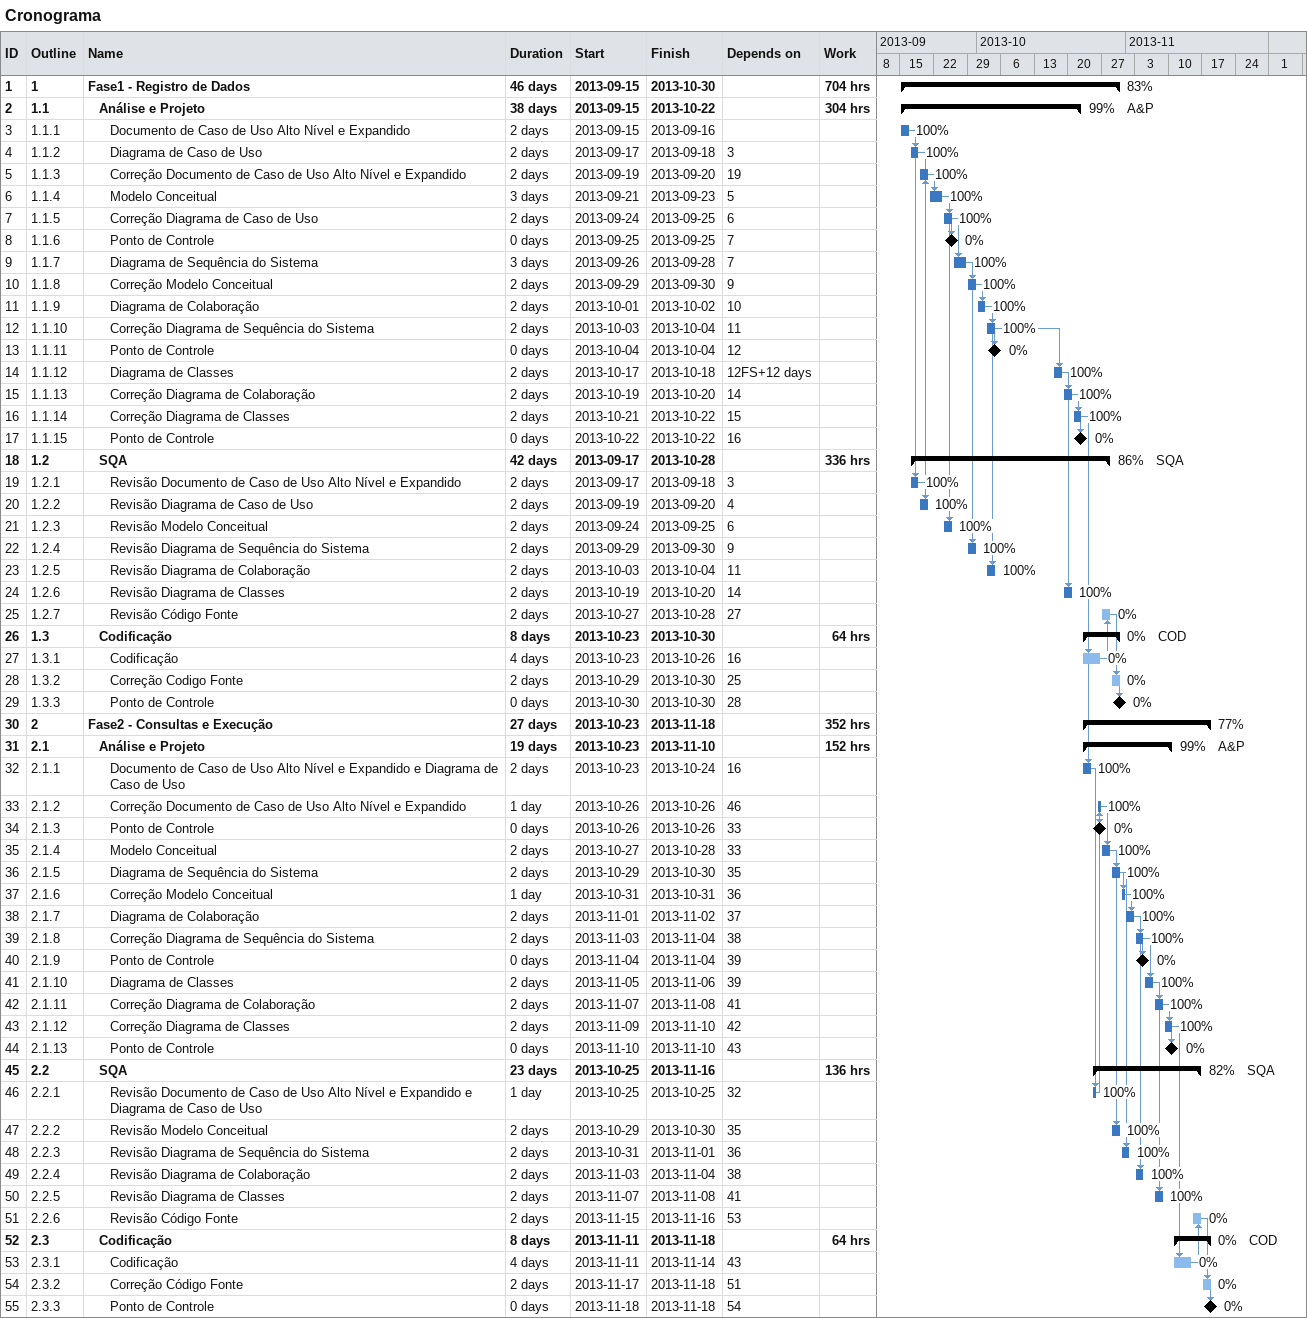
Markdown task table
Cronograma

| ID | WBS | Task | Duration | Start | Finish | Predecessors | Resources | % complete | Work (h) |
|---|---|---|---|---|---|---|---|---|---|
| 1 | 1 | **Fase1 - Registro de Dados** | 46d | 2013-09-15 | 2013-10-30 |  |  | 83 | 704 |
| 2 | 1.1 | **Análise e Projeto** | 38d | 2013-09-15 | 2013-10-22 |  | A&P | 99 | 304 |
| 3 | 1.1.1 | Documento de Caso de Uso Alto Nível e Expandido | 2d | 2013-09-15 | 2013-09-16 |  |  | 100 |  |
| 4 | 1.1.2 | Diagrama de Caso de Uso | 2d | 2013-09-17 | 2013-09-18 | 3 |  | 100 |  |
| 5 | 1.1.3 | Correção Documento de Caso de Uso Alto Nível e Expandido | 2d | 2013-09-19 | 2013-09-20 | 19 |  | 100 |  |
| 6 | 1.1.4 | Modelo Conceitual | 3d | 2013-09-21 | 2013-09-23 | 5 |  | 100 |  |
| 7 | 1.1.5 | Correção Diagrama de Caso de Uso | 2d | 2013-09-24 | 2013-09-25 | 6 |  | 100 |  |
| 8 | 1.1.6 | Ponto de Controle | 0d | 2013-09-25 | 2013-09-25 | 7 |  | 0 |  |
| 9 | 1.1.7 | Diagrama de Sequência do Sistema | 3d | 2013-09-26 | 2013-09-28 | 7 |  | 100 |  |
| 10 | 1.1.8 | Correção Modelo Conceitual | 2d | 2013-09-29 | 2013-09-30 | 9 |  | 100 |  |
| 11 | 1.1.9 | Diagrama de Colaboração | 2d | 2013-10-01 | 2013-10-02 | 10 |  | 100 |  |
| 12 | 1.1.10 | Correção Diagrama de Sequência do Sistema | 2d | 2013-10-03 | 2013-10-04 | 11 |  | 100 |  |
| 13 | 1.1.11 | Ponto de Controle | 0d | 2013-10-04 | 2013-10-04 | 12 |  | 0 |  |
| 14 | 1.1.12 | Diagrama de Classes | 2d | 2013-10-17 | 2013-10-18 | 12FS+12d |  | 100 |  |
| 15 | 1.1.13 | Correção Diagrama de Colaboração | 2d | 2013-10-19 | 2013-10-20 | 14 |  | 100 |  |
| 16 | 1.1.14 | Correção Diagrama de Classes | 2d | 2013-10-21 | 2013-10-22 | 15 |  | 100 |  |
| 17 | 1.1.15 | Ponto de Controle | 0d | 2013-10-22 | 2013-10-22 | 16 |  | 0 |  |
| 18 | 1.2 | **SQA** | 42d | 2013-09-17 | 2013-10-28 |  | SQA | 86 | 336 |
| 19 | 1.2.1 | Revisão Documento de Caso de Uso Alto Nível e Expandido | 2d | 2013-09-17 | 2013-09-18 | 3 |  | 100 |  |
| 20 | 1.2.2 | Revisão Diagrama de Caso de Uso | 2d | 2013-09-19 | 2013-09-20 | 4 |  | 100 |  |
| 21 | 1.2.3 | Revisão Modelo Conceitual | 2d | 2013-09-24 | 2013-09-25 | 6 |  | 100 |  |
| 22 | 1.2.4 | Revisão Diagrama de Sequência do Sistema | 2d | 2013-09-29 | 2013-09-30 | 9 |  | 100 |  |
| 23 | 1.2.5 | Revisão Diagrama de Colaboração | 2d | 2013-10-03 | 2013-10-04 | 11 |  | 100 |  |
| 24 | 1.2.6 | Revisão Diagrama de Classes | 2d | 2013-10-19 | 2013-10-20 | 14 |  | 100 |  |
| 25 | 1.2.7 | Revisão Código Fonte | 2d | 2013-10-27 | 2013-10-28 | 27 |  | 0 |  |
| 26 | 1.3 | **Codificação** | 8d | 2013-10-23 | 2013-10-30 |  | COD | 0 | 64 |
| 27 | 1.3.1 | Codificação | 4d | 2013-10-23 | 2013-10-26 | 16 |  | 0 |  |
| 28 | 1.3.2 | Correção Codigo Fonte | 2d | 2013-10-29 | 2013-10-30 | 25 |  | 0 |  |
| 29 | 1.3.3 | Ponto de Controle | 0d | 2013-10-30 | 2013-10-30 | 28 |  | 0 |  |
| 30 | 2 | **Fase2 - Consultas e Execução** | 27d | 2013-10-23 | 2013-11-18 |  |  | 77 | 352 |
| 31 | 2.1 | **Análise e Projeto** | 19d | 2013-10-23 | 2013-11-10 |  | A&P | 99 | 152 |
| 32 | 2.1.1 | Documento de Caso de Uso Alto Nível e Expandido e Diagrama de Caso de Uso | 2d | 2013-10-23 | 2013-10-24 | 16 |  | 100 |  |
| 33 | 2.1.2 | Correção Documento de Caso de Uso Alto Nível e Expandido | 1d | 2013-10-26 | 2013-10-26 | 46 |  | 100 |  |
| 34 | 2.1.3 | Ponto de Controle | 0d | 2013-10-26 | 2013-10-26 | 33 |  | 0 |  |
| 35 | 2.1.4 | Modelo Conceitual | 2d | 2013-10-27 | 2013-10-28 | 33 |  | 100 |  |
| 36 | 2.1.5 | Diagrama de Sequência do Sistema | 2d | 2013-10-29 | 2013-10-30 | 35 |  | 100 |  |
| 37 | 2.1.6 | Correção Modelo Conceitual | 1d | 2013-10-31 | 2013-10-31 | 36 |  | 100 |  |
| 38 | 2.1.7 | Diagrama de Colaboração | 2d | 2013-11-01 | 2013-11-02 | 37 |  | 100 |  |
| 39 | 2.1.8 | Correção Diagrama de Sequência do Sistema | 2d | 2013-11-03 | 2013-11-04 | 38 |  | 100 |  |
| 40 | 2.1.9 | Ponto de Controle | 0d | 2013-11-04 | 2013-11-04 | 39 |  | 0 |  |
| 41 | 2.1.10 | Diagrama de Classes | 2d | 2013-11-05 | 2013-11-06 | 39 |  | 100 |  |
| 42 | 2.1.11 | Correção Diagrama de Colaboração | 2d | 2013-11-07 | 2013-11-08 | 41 |  | 100 |  |
| 43 | 2.1.12 | Correção Diagrama de Classes | 2d | 2013-11-09 | 2013-11-10 | 42 |  | 100 |  |
| 44 | 2.1.13 | Ponto de Controle | 0d | 2013-11-10 | 2013-11-10 | 43 |  | 0 |  |
| 45 | 2.2 | **SQA** | 23d | 2013-10-25 | 2013-11-16 |  | SQA | 82 | 136 |
| 46 | 2.2.1 | Revisão Documento de Caso de Uso Alto Nível e Expandido e Diagrama de Caso de Uso | 1d | 2013-10-25 | 2013-10-25 | 32 |  | 100 |  |
| 47 | 2.2.2 | Revisão Modelo Conceitual | 2d | 2013-10-29 | 2013-10-30 | 35 |  | 100 |  |
| 48 | 2.2.3 | Revisão Diagrama de Sequência do Sistema | 2d | 2013-10-31 | 2013-11-01 | 36 |  | 100 |  |
| 49 | 2.2.4 | Revisão Diagrama de Colaboração | 2d | 2013-11-03 | 2013-11-04 | 38 |  | 100 |  |
| 50 | 2.2.5 | Revisão Diagrama de Classes | 2d | 2013-11-07 | 2013-11-08 | 41 |  | 100 |  |
| 51 | 2.2.6 | Revisão Código Fonte | 2d | 2013-11-15 | 2013-11-16 | 53 |  | 0 |  |
| 52 | 2.3 | **Codificação** | 8d | 2013-11-11 | 2013-11-18 |  | COD | 0 | 64 |
| 53 | 2.3.1 | Codificação | 4d | 2013-11-11 | 2013-11-14 | 43 |  | 0 |  |
| 54 | 2.3.2 | Correção Código Fonte | 2d | 2013-11-17 | 2013-11-18 | 51 |  | 0 |  |
| 55 | 2.3.3 | Ponto de Controle | 0d | 2013-11-18 | 2013-11-18 | 54 |  | 0 |  |
